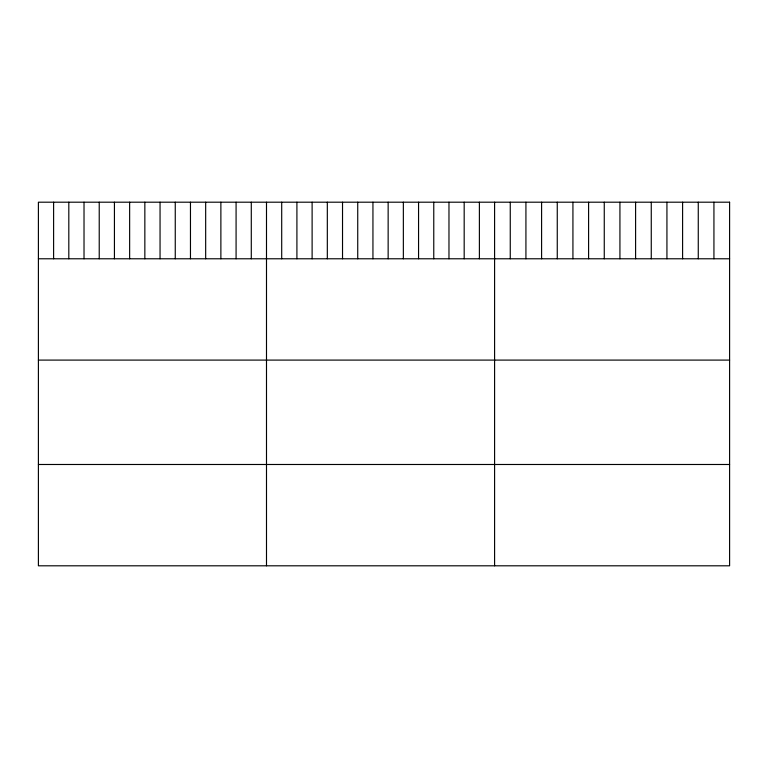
<?xml version="1.0" encoding="UTF-8"?>
<svg xmlns="http://www.w3.org/2000/svg" width="768" height="768" viewBox="0 0 768 768"><rect width="100%" height="100%" fill="white"/><g stroke="black" fill="none" stroke-linecap="round" stroke-linejoin="round"><path stroke-width="1.15" d="M38.4 258.778L729.6 258.778M38.4 360.096L729.6 360.096M38.4 464.486L729.6 464.486M713.933 202.195L713.933 258.778M698.266 202.195L698.266 258.778M682.598 202.195L682.598 258.778M666.931 202.195L666.931 258.778M651.264 202.195L651.264 258.778M635.597 202.195L635.597 258.778M619.93 202.195L619.93 258.778M604.262 202.195L604.262 258.778M588.595 202.195L588.595 258.778M572.928 202.195L572.928 258.778M557.261 202.195L557.261 258.778M541.594 202.195L541.594 258.778M525.926 202.195L525.926 258.778M510.259 202.195L510.259 258.778M494.592 202.195L494.592 565.805M479.386 202.195L479.386 258.778M464.179 202.195L464.179 258.778M448.973 202.195L448.973 258.778M433.766 202.195L433.766 258.778M418.56 202.195L418.56 258.778M403.354 202.195L403.354 258.778M388.147 202.195L388.147 258.778M372.941 202.195L372.941 258.778M357.734 202.195L357.734 258.778M342.528 202.195L342.528 258.778M327.322 202.195L327.322 258.778M312.115 202.195L312.115 258.778M296.909 202.195L296.909 258.778M281.702 202.195L281.702 258.778M266.496 202.195L266.496 565.805M251.29 202.195L251.29 258.778M236.083 202.195L236.083 258.778M220.877 202.195L220.877 258.778M205.67 202.195L205.67 258.778M190.464 202.195L190.464 258.778M175.258 202.195L175.258 258.778M160.051 202.195L160.051 258.778M144.845 202.195L144.845 258.778M129.638 202.195L129.638 258.778M114.432 202.195L114.432 258.778M99.226 202.195L99.226 258.778M84.019 202.195L84.019 258.778M68.813 202.195L68.813 258.778M53.606 202.195L53.606 258.778M729.6 202.195L38.4 202.195L38.4 565.805L729.6 565.805L729.6 202.195"/></g></svg>
